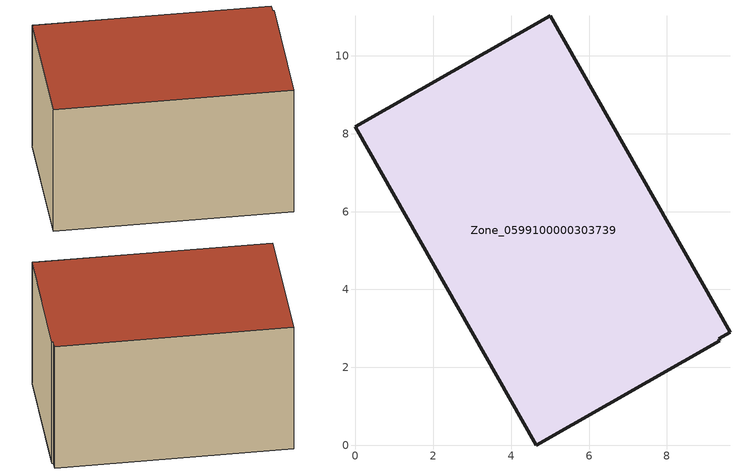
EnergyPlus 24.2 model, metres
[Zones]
Zone_0599100000303739
 floor ground (C_G): 9.62,2.91 9.33,2.74 9.36,2.69 4.64,0 0,8.18 5,11.03 z0
 wall outside (C_F): 9.62,2.91 5,11.03 0,8.18 4.64,0 9.36,2.69 9.33,2.74 9.62,2.91 z0:5.72
 roof outside (C_R): 9.33,2.74 9.62,2.91 5,11.03 0,8.18 4.64,0 9.36,2.69 z5.72
[BUILDING]
Pand.0599100000303739: North Axis=0; Terrain=City; Loads Convergence Tolerance Value=0.04; Temperature Convergence Tolerance Value=0.4; Solar Distribution=FullExterior; Maximum Number of Warmup Days=25; Minimum Number of Warmup Days=1
[Site:Location]
Rotterdam.The.Hague.AP_ZH_NLD Design_Conditions: Latitude=51.96; Longitude=4.45; Time Zone=1; Elevation=-4.5
[SITE:GROUNDTEMPERATURE:BUILDINGSURFACE]
18, 18, 18, 18, 18, 18, 18, 18, 18, 18, 18, 18
[MATERIAL] Thermal Absorptance=0.9; Solar Absorptance=0.7; Visible Absorptance=0.7
Name | Roughness | Thickness | Conductivity | Density | Specific Heat
G.TI.1946-1964 | MediumSmooth | 0.15 | 1 | 540 | 1210
F.TI.1946-1964 | Rough | 0.3 | 0.857143 | 1920 | 840
R.TI.1946-1964 | MediumRough | 0.2 | 0.277778 | 1500 | 1000
[CONSTRUCTION]
C_G: G.TI.1946-1964
C_F: F.TI.1946-1964
C_R: R.TI.1946-1964
[ZONE]
Zone_0599100000303739: Type=1; Multiplier=1; Ceiling Height=Autocalculate; Volume=Autocalculate; Floor Area=autocalculate; Part of Total Floor Area=Yes
[ZONEINFILTRATION:DESIGNFLOWRATE]
Infil_Zone_0599100000303739: Zone or ZoneList or Space or SpaceList=Zone_0599100000303739; Schedule=AlwaysOn; Design Flow Rate Calculation Method=Flow/Area; Flow Rate per Floor Area=0.003; Constant Term Coefficient=1; Temperature Term Coefficient=0; Velocity Term Coefficient=0; Velocity Squared Term Coefficient=0
[HVACTEMPLATE:ZONE:IDEALLOADSAIRSYSTEM]
Zone_0599100000303739: Maximum Heating Supply Air Temperature=50; Minimum Cooling Supply Air Temperature=13; Maximum Heating Supply Air Humidity Ratio=0.0156; Minimum Cooling Supply Air Humidity Ratio=0.0077; Heating Limit=NoLimit; Cooling Limit=NoLimit; Dehumidification Control Type=ConstantSensibleHeatRatio; Cooling Sensible Heat Ratio=0.7; Dehumidification Setpoint=60; Humidification Control Type=None; Humidification Setpoint=30; Outdoor Air Method=None; Outdoor Air Flow Rate per Person=0.00944; Outdoor Air Flow Rate per Zone Floor Area=0; Outdoor Air Flow Rate per Zone=0; Demand Controlled Ventilation Type=None; Outdoor Air Economizer Type=NoEconomizer; Heat Recovery Type=None; Sensible Heat Recovery Effectiveness=0.7; Latent Heat Recovery Effectiveness=0.65
[ZONECONTROL:THERMOSTAT]
ThermostatControl_Zone_0599100000303739: Zone or ZoneList=Zone_0599100000303739; Control Type Schedule=DualSetpointControlType; Control 1=Thermostat_Zone_0599100000303739; Temperature Difference Between Cutout And Setpoint=0
[THERMOSTATSETPOINT:DUALSETPOINT]
Thermostat_Zone_0599100000303739: Heating Setpoint Temperature Schedule=HeatingSetpoint_Zone_0599100000303739; Cooling Setpoint Temperature Schedule=CoolingSetpoint_Zone_0599100000303739
[SCHEDULE:COMPACT]
HeatingSetpoint_Zone_0599100000303739: Through: 12/31, For: AllDays, Until: 24:00, 21
CoolingSetpoint_Zone_0599100000303739: Through: 12/31, For: AllDays, Until: 24:00, 24
DualSetpointControlType: Through: 12/31, For: AllDays, Until: 24:00, 4
AlwaysOn: Through: 12/31, For: AllDays, Until: 24:00, 1
